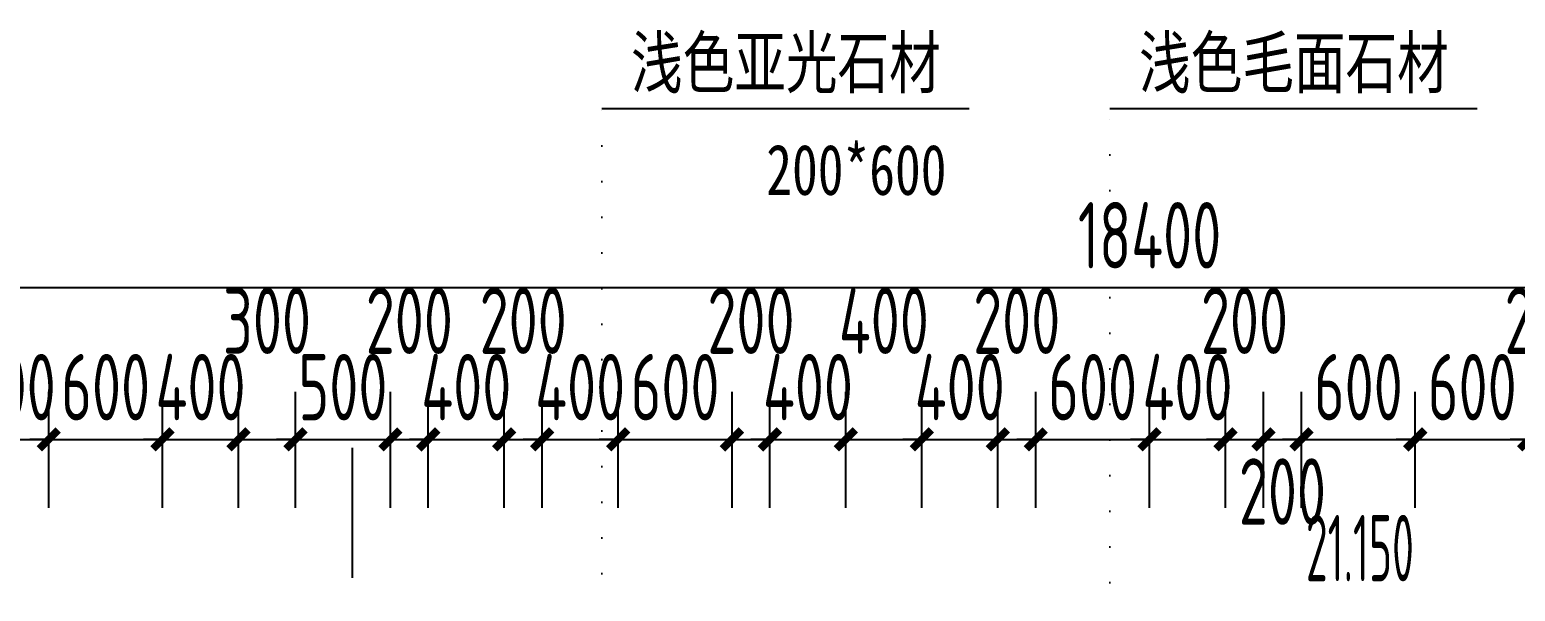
# Model space of a CAD drawing. Extents: x -863035 to 270371, y -8918 to 240488.
# Drawn here: x -248364 to -240537, y 54651 to 57609 of the extents above; entities that cross this region are included whole.
import ezdxf

# ---------------------------------------------------------------- set-up
doc = ezdxf.new("R2010")
doc.units = 0
doc.header["$LTSCALE"] = 1000
doc.header["$MEASUREMENT"] = 0
doc.linetypes.add('DOT2', pattern=[0.125, 0, -0.125])
doc.linetypes.add('DOTE', pattern=[2.42, 2, -0.2, 0.02, -0.2])
for name, color, linetype in [('01-标注_尺寸', 124, 'Continuous'), ('01-标注_符号', 200, 'Continuous'), ('02-TEXT_标注', 130, 'Continuous'), ('A_AXIS-轴线', 36, 'Continuous')]:
    doc.layers.add(name, color=color, linetype=linetype)
doc.styles.add('_TCH_DIM', font='ROS1', dxfattribs={"width": 0.75, "bigfont": 'JD'})
doc.styles.add('_TCH_DIM_T3', font='ROS1', dxfattribs={"width": 0.75, "bigfont": 'JD'})
doc.styles.add('_TCH_LABEL', font='', dxfattribs={"width": 0.75})
doc.styles.add('logo-3', font='', dxfattribs={"width": 0.8})
doc.styles.get('_TCH_LABEL').set_extended_font_data('SimSun')
doc.styles.get('logo-3').set_extended_font_data('SimSun')
doc.dimstyles.new('_TCH_ARCH&&100', dxfattribs={"dimtxt": 350, "dimasz": 100, "dimexe": 250, "dimexo": 300, "dimgap": 100, "dimtad": 1, "dimdec": 0, "dimzin": 0, "dimdsep": 46, "dimtxsty": '_TCH_DIM_T3', "dimblk": 'ARCHTICK', "dimcen": 0.09, "dimclrt": 7, "dimazin": 2, "dimtfac": 1, "dimtdec": 0, "dimtix": 1, "dimtmove": 2, "dimatfit": 3, "dimfxl": 0, "dimtolj": 1, "dimtzin": 0, "dimarcsym": 0})
doc.dimstyles.new('副本 ISO-1', dxfattribs={"dimtxt": 2.5, "dimasz": 1.5, "dimexe": 1.25, "dimexo": 0.625, "dimtad": 1, "dimdec": 0, "dimtxsty": 'logo-3', "dimblk": 'ARCHTICK', "dimcen": 2.5, "dimdle": 1, "dimadec": 0, "dimazin": 0, "dimtfac": 1, "dimtdec": 0, "dimtix": 1, "dimtmove": 0, "dimatfit": 3, "dimldrblk": 'AR', "dimfxl": 0, "dimarcsym": 0})

# ---------------------------------------------------------------- blocks, each defined once
blk = doc.blocks.new('_ArchTick')
at = {"color": 0, "linetype": 'ByBlock', "const_width": 0.4}
blk.add_lwpolyline([(-0.5, -0.5), (0.5, 0.5)], dxfattribs=at)
blk = doc.blocks.new('*X7')
at = {"color": 0}
for p, q in [((-1012.3116, 1692.7221), (-1012.3116, 1692.7226)), ((-1012.3115, 1692.7227), (-1012.2838, 1692.7227)), ((-1012.3111, 1692.7217), (-1012.2828, 1692.7217)), ((-1012.3106, 1692.7211), (-1012.3106, 1692.7236)), ((-1012.3105, 1692.7237), (-1012.2848, 1692.7237)), ((-1012.3101, 1692.7207), (-1012.2818, 1692.7207)), ((-1012.3096, 1692.7201), (-1012.3096, 1692.7246)), ((-1012.3095, 1692.7247), (-1012.2858, 1692.7247)), ((-1012.3091, 1692.7197), (-1012.2808, 1692.7197)), ((-1012.3086, 1692.7191), (-1012.3086, 1692.7256)), ((-1012.3085, 1692.7257), (-1012.2868, 1692.7257)), ((-1012.3081, 1692.7187), (-1012.2798, 1692.7187)), ((-1012.3076, 1692.7181), (-1012.3076, 1692.7266)), ((-1012.3075, 1692.7267), (-1012.2878, 1692.7267)), ((-1012.3071, 1692.7177), (-1012.2788, 1692.7177)), ((-1012.3066, 1692.7171), (-1012.3066, 1692.7276)), ((-1012.3065, 1692.7277), (-1012.2888, 1692.7277)), ((-1012.3061, 1692.7167), (-1012.2778, 1692.7167)), ((-1012.3056, 1692.7161), (-1012.3056, 1692.7286)), ((-1012.3055, 1692.7287), (-1012.2898, 1692.7287)), ((-1012.3051, 1692.7157), (-1012.2768, 1692.7157)), ((-1012.3046, 1692.7151), (-1012.3046, 1692.7296)), ((-1012.3045, 1692.7297), (-1012.2908, 1692.7297)), ((-1012.3041, 1692.7147), (-1012.2758, 1692.7147)), ((-1012.3036, 1692.7141), (-1012.3036, 1692.7306)), ((-1012.3035, 1692.7307), (-1012.2918, 1692.7307)), ((-1012.3031, 1692.7137), (-1012.2748, 1692.7137)), ((-1012.3026, 1692.7131), (-1012.3026, 1692.7316)), ((-1012.3025, 1692.7317), (-1012.2928, 1692.7317)), ((-1012.3021, 1692.7127), (-1012.2738, 1692.7127)), ((-1012.3016, 1692.7121), (-1012.3016, 1692.7326)), ((-1012.3015, 1692.7327), (-1012.2938, 1692.7327)), ((-1012.3011, 1692.7117), (-1012.2728, 1692.7117)), ((-1012.3006, 1692.7111), (-1012.3006, 1692.7336)), ((-1012.3005, 1692.7337), (-1012.2948, 1692.7337)), ((-1012.3001, 1692.7107), (-1012.2718, 1692.7107)), ((-1012.2996, 1692.7101), (-1012.2996, 1692.7346)), ((-1012.2995, 1692.7347), (-1012.2958, 1692.7347)), ((-1012.2991, 1692.7097), (-1012.2708, 1692.7097)), ((-1012.2986, 1692.7091), (-1012.2986, 1692.7356)), ((-1012.2985, 1692.7357), (-1012.2968, 1692.7357)), ((-1012.2981, 1692.7087), (-1012.2698, 1692.7087)), ((-1012.2976, 1692.7081), (-1012.2976, 1692.7364)), ((-1012.2971, 1692.7077), (-1012.2688, 1692.7077)), ((-1012.2966, 1692.7071), (-1012.2966, 1692.7354)), ((-1012.2961, 1692.7067), (-1012.2678, 1692.7067)), ((-1012.2956, 1692.7061), (-1012.2956, 1692.7344)), ((-1012.2951, 1692.7057), (-1012.2668, 1692.7057)), ((-1012.2946, 1692.7051), (-1012.2946, 1692.7334)), ((-1012.2941, 1692.7047), (-1012.2658, 1692.7047)), ((-1012.2936, 1692.7041), (-1012.2936, 1692.7324)), ((-1012.2931, 1692.7037), (-1012.2648, 1692.7037)), ((-1012.2926, 1692.7031), (-1012.2926, 1692.7314)), ((-1012.2921, 1692.7027), (-1012.2638, 1692.7027)), ((-1012.2916, 1692.7021), (-1012.2916, 1692.7304)), ((-1012.2911, 1692.7017), (-1012.2628, 1692.7017)), ((-1012.2906, 1692.7011), (-1012.2906, 1692.7294)), ((-1012.2901, 1692.7007), (-1012.2618, 1692.7007)), ((-1012.2896, 1692.7001), (-1012.2896, 1692.7284)), ((-1012.2891, 1692.6997), (-1012.2608, 1692.6997)), ((-1012.2886, 1692.6991), (-1012.2886, 1692.7274)), ((-1012.2881, 1692.6987), (-1012.2598, 1692.6987)), ((-1012.2876, 1692.6981), (-1012.2876, 1692.7264)), ((-1012.2871, 1692.6977), (-1012.2588, 1692.6977)), ((-1012.2866, 1692.6971), (-1012.2866, 1692.7254)), ((-1012.2861, 1692.6967), (-1012.2578, 1692.6967)), ((-1012.2856, 1692.6961), (-1012.2856, 1692.7244)), ((-1012.2851, 1692.6957), (-1012.2568, 1692.6957)), ((-1012.2846, 1692.6951), (-1012.2846, 1692.7234)), ((-1012.2841, 1692.6947), (-1012.2558, 1692.6947)), ((-1012.2836, 1692.6941), (-1012.2836, 1692.7224)), ((-1012.2831, 1692.6937), (-1012.2548, 1692.6937)), ((-1012.2826, 1692.6931), (-1012.2826, 1692.7214)), ((-1012.2821, 1692.6927), (-1012.2538, 1692.6927)), ((-1012.2816, 1692.6921), (-1012.2816, 1692.7204)), ((-1012.2806, 1692.6911), (-1012.2806, 1692.7194)), ((-1012.2796, 1692.6901), (-1012.2796, 1692.7184)), ((-1012.2786, 1692.6891), (-1012.2786, 1692.7174)), ((-1012.2776, 1692.6881), (-1012.2776, 1692.7164)), ((-1012.2766, 1692.6871), (-1012.2766, 1692.7154)), ((-1012.2756, 1692.6861), (-1012.2756, 1692.7144)), ((-1012.2746, 1692.6851), (-1012.2746, 1692.7134)), ((-1012.2736, 1692.6841), (-1012.2736, 1692.7124)), ((-1012.2726, 1692.6831), (-1012.2726, 1692.7114)), ((-1012.2716, 1692.6821), (-1012.2716, 1692.7104)), ((-1012.2706, 1692.6811), (-1012.2706, 1692.7094)), ((-1012.2696, 1692.6801), (-1012.2696, 1692.7084)), ((-1012.2686, 1692.6791), (-1012.2686, 1692.7074)), ((-1012.2676, 1692.6781), (-1012.2676, 1692.7064)), ((-1012.2666, 1692.6771), (-1012.2666, 1692.7054)), ((-1012.2656, 1692.6761), (-1012.2656, 1692.7044)), ((-1012.2646, 1692.6751), (-1012.2646, 1692.7034)), ((-1012.2636, 1692.6741), (-1012.2636, 1692.7024)), ((-1012.2626, 1692.6731), (-1012.2626, 1692.7014)), ((-1012.2616, 1692.6721), (-1012.2616, 1692.7004)), ((-1012.2606, 1692.6711), (-1012.2606, 1692.6994)), ((-1012.2596, 1692.6701), (-1012.2596, 1692.6984)), ((-1012.2586, 1692.6424), (-1012.2586, 1692.6974)), ((-1012.2576, 1692.6434), (-1012.2576, 1692.6964)), ((-1012.2566, 1692.6444), (-1012.2566, 1692.6954)), ((-1012.2556, 1692.6454), (-1012.2556, 1692.6944)), ((-1012.2546, 1692.6464), (-1012.2546, 1692.6934)), ((-1012.2846, 1692.6447), (-1012.2563, 1692.6447)), ((-1012.2846, 1692.6164), (-1012.2846, 1692.6447)), ((-1012.2836, 1692.6457), (-1012.2553, 1692.6457)), ((-1012.2836, 1692.6174), (-1012.2836, 1692.6457)), ((-1012.2826, 1692.6467), (-1012.2543, 1692.6467)), ((-1012.2826, 1692.6184), (-1012.2826, 1692.6467)), ((-1012.2816, 1692.6477), (-1012.2533, 1692.6477)), ((-1012.2816, 1692.6194), (-1012.2816, 1692.6477)), ((-1012.2811, 1692.6917), (-1012.2528, 1692.6917)), ((-1012.2806, 1692.6487), (-1012.2523, 1692.6487)), ((-1012.2806, 1692.6204), (-1012.2806, 1692.6487)), ((-1012.2801, 1692.6907), (-1012.2518, 1692.6907)), ((-1012.2796, 1692.6497), (-1012.2513, 1692.6497)), ((-1012.2796, 1692.6214), (-1012.2796, 1692.6497)), ((-1012.2791, 1692.6897), (-1012.2508, 1692.6897)), ((-1012.2786, 1692.6507), (-1012.2503, 1692.6507)), ((-1012.2786, 1692.6224), (-1012.2786, 1692.6507)), ((-1012.2781, 1692.6887), (-1012.2498, 1692.6887)), ((-1012.2776, 1692.6517), (-1012.2493, 1692.6517)), ((-1012.2776, 1692.6234), (-1012.2776, 1692.6517)), ((-1012.2771, 1692.6877), (-1012.2488, 1692.6877)), ((-1012.2766, 1692.6527), (-1012.2483, 1692.6527)), ((-1012.2766, 1692.6244), (-1012.2766, 1692.6527)), ((-1012.2761, 1692.6867), (-1012.2478, 1692.6867)), ((-1012.2756, 1692.6537), (-1012.2473, 1692.6537)), ((-1012.2756, 1692.6254), (-1012.2756, 1692.6537)), ((-1012.2751, 1692.6857), (-1012.2468, 1692.6857)), ((-1012.2746, 1692.6547), (-1012.2463, 1692.6547)), ((-1012.2746, 1692.6264), (-1012.2746, 1692.6547)), ((-1012.2741, 1692.6847), (-1012.2458, 1692.6847)), ((-1012.2736, 1692.6557), (-1012.2453, 1692.6557)), ((-1012.2736, 1692.6274), (-1012.2736, 1692.6557)), ((-1012.2731, 1692.6837), (-1012.2448, 1692.6837)), ((-1012.2726, 1692.6567), (-1012.2443, 1692.6567)), ((-1012.2726, 1692.6284), (-1012.2726, 1692.6567)), ((-1012.2721, 1692.6827), (-1012.2438, 1692.6827)), ((-1012.2716, 1692.6577), (-1012.2433, 1692.6577)), ((-1012.2716, 1692.6294), (-1012.2716, 1692.6577)), ((-1012.2711, 1692.6817), (-1012.2428, 1692.6817)), ((-1012.2706, 1692.6587), (-1012.2423, 1692.6587)), ((-1012.2706, 1692.6304), (-1012.2706, 1692.6587)), ((-1012.2701, 1692.6807), (-1012.2418, 1692.6807)), ((-1012.2696, 1692.6597), (-1012.2413, 1692.6597)), ((-1012.2696, 1692.6314), (-1012.2696, 1692.6597)), ((-1012.2691, 1692.6797), (-1012.2408, 1692.6797)), ((-1012.2686, 1692.6607), (-1012.2403, 1692.6607)), ((-1012.2686, 1692.6324), (-1012.2686, 1692.6607)), ((-1012.2681, 1692.6787), (-1012.2398, 1692.6787)), ((-1012.2676, 1692.6617), (-1012.2393, 1692.6617)), ((-1012.2676, 1692.6334), (-1012.2676, 1692.6617)), ((-1012.2671, 1692.6777), (-1012.2388, 1692.6777)), ((-1012.2666, 1692.6627), (-1012.2383, 1692.6627)), ((-1012.2666, 1692.6344), (-1012.2666, 1692.6627)), ((-1012.2661, 1692.6767), (-1012.2378, 1692.6767)), ((-1012.2656, 1692.6637), (-1012.2373, 1692.6637)), ((-1012.2656, 1692.6354), (-1012.2656, 1692.6637)), ((-1012.2651, 1692.6757), (-1012.2368, 1692.6757)), ((-1012.2646, 1692.6647), (-1012.2363, 1692.6647)), ((-1012.2646, 1692.6364), (-1012.2646, 1692.6647)), ((-1012.2641, 1692.6747), (-1012.2358, 1692.6747)), ((-1012.2636, 1692.6657), (-1012.2353, 1692.6657)), ((-1012.2636, 1692.6374), (-1012.2636, 1692.6657)), ((-1012.2631, 1692.6737), (-1012.2348, 1692.6737)), ((-1012.2626, 1692.6667), (-1012.2343, 1692.6667)), ((-1012.2626, 1692.6384), (-1012.2626, 1692.6667)), ((-1012.2621, 1692.6727), (-1012.2338, 1692.6727)), ((-1012.2616, 1692.6677), (-1012.2333, 1692.6677)), ((-1012.2616, 1692.6394), (-1012.2616, 1692.6677)), ((-1012.2611, 1692.6717), (-1012.2328, 1692.6717)), ((-1012.2606, 1692.6687), (-1012.2323, 1692.6687)), ((-1012.2606, 1692.6404), (-1012.2606, 1692.6687)), ((-1012.2601, 1692.6707), (-1012.2318, 1692.6707)), ((-1012.2596, 1692.6697), (-1012.2313, 1692.6697)), ((-1012.2596, 1692.6414), (-1012.2596, 1692.6697)), ((-1012.2536, 1692.6474), (-1012.2536, 1692.6924)), ((-1012.2526, 1692.6484), (-1012.2526, 1692.6914)), ((-1012.2516, 1692.6494), (-1012.2516, 1692.6904)), ((-1012.2506, 1692.6504), (-1012.2506, 1692.6894)), ((-1012.2496, 1692.6514), (-1012.2496, 1692.6884)), ((-1012.2486, 1692.6524), (-1012.2486, 1692.6874)), ((-1012.2476, 1692.6534), (-1012.2476, 1692.6864)), ((-1012.2466, 1692.6544), (-1012.2466, 1692.6854)), ((-1012.2456, 1692.6554), (-1012.2456, 1692.6844)), ((-1012.2446, 1692.6564), (-1012.2446, 1692.6834)), ((-1012.2436, 1692.6574), (-1012.2436, 1692.6824)), ((-1012.2426, 1692.6584), (-1012.2426, 1692.6814)), ((-1012.2416, 1692.6594), (-1012.2416, 1692.6804)), ((-1012.2406, 1692.6604), (-1012.2406, 1692.6794)), ((-1012.2396, 1692.6614), (-1012.2396, 1692.6784)), ((-1012.2386, 1692.6624), (-1012.2386, 1692.6774)), ((-1012.2376, 1692.6634), (-1012.2376, 1692.6764)), ((-1012.2366, 1692.6644), (-1012.2366, 1692.6754)), ((-1012.2356, 1692.6654), (-1012.2356, 1692.6744)), ((-1012.2346, 1692.6664), (-1012.2346, 1692.6734)), ((-1012.2336, 1692.6674), (-1012.2336, 1692.6724)), ((-1012.2326, 1692.6684), (-1012.2326, 1692.6714)), ((-1012.2316, 1692.6694), (-1012.2316, 1692.6704)), ((-1012.3116, 1692.6177), (-1012.2833, 1692.6177)), ((-1012.3116, 1692.6172), (-1012.3116, 1692.6177)), ((-1012.3111, 1692.6167), (-1012.2843, 1692.6167)), ((-1012.3106, 1692.6187), (-1012.2823, 1692.6187)), ((-1012.3106, 1692.6162), (-1012.3106, 1692.6187)), ((-1012.3101, 1692.6157), (-1012.2853, 1692.6157)), ((-1012.3096, 1692.6197), (-1012.2813, 1692.6197)), ((-1012.3096, 1692.6152), (-1012.3096, 1692.6197)), ((-1012.3091, 1692.6147), (-1012.2863, 1692.6147)), ((-1012.3086, 1692.6207), (-1012.2803, 1692.6207)), ((-1012.3086, 1692.6142), (-1012.3086, 1692.6207)), ((-1012.3081, 1692.6137), (-1012.2873, 1692.6137)), ((-1012.3076, 1692.6217), (-1012.2793, 1692.6217)), ((-1012.3076, 1692.6132), (-1012.3076, 1692.6217)), ((-1012.3071, 1692.6127), (-1012.2883, 1692.6127)), ((-1012.3066, 1692.6227), (-1012.2783, 1692.6227)), ((-1012.3066, 1692.6122), (-1012.3066, 1692.6227)), ((-1012.3061, 1692.6117), (-1012.2893, 1692.6117)), ((-1012.3056, 1692.6237), (-1012.2773, 1692.6237)), ((-1012.3056, 1692.6112), (-1012.3056, 1692.6237)), ((-1012.3051, 1692.6107), (-1012.2903, 1692.6107)), ((-1012.3046, 1692.6247), (-1012.2763, 1692.6247)), ((-1012.3046, 1692.6102), (-1012.3046, 1692.6247)), ((-1012.3041, 1692.6097), (-1012.2913, 1692.6097)), ((-1012.3036, 1692.6257), (-1012.2753, 1692.6257)), ((-1012.3036, 1692.6092), (-1012.3036, 1692.6257)), ((-1012.3031, 1692.6087), (-1012.2923, 1692.6087)), ((-1012.3026, 1692.6267), (-1012.2743, 1692.6267)), ((-1012.3026, 1692.6082), (-1012.3026, 1692.6267)), ((-1012.3021, 1692.6077), (-1012.2933, 1692.6077)), ((-1012.3016, 1692.6277), (-1012.2733, 1692.6277)), ((-1012.3016, 1692.6072), (-1012.3016, 1692.6277)), ((-1012.3011, 1692.6067), (-1012.2943, 1692.6067)), ((-1012.3006, 1692.6287), (-1012.2723, 1692.6287)), ((-1012.3006, 1692.6062), (-1012.3006, 1692.6287)), ((-1012.3001, 1692.6057), (-1012.2953, 1692.6057)), ((-1012.2996, 1692.6297), (-1012.2713, 1692.6297)), ((-1012.2996, 1692.6052), (-1012.2996, 1692.6297)), ((-1012.2991, 1692.6047), (-1012.2963, 1692.6047)), ((-1012.2986, 1692.6307), (-1012.2703, 1692.6307)), ((-1012.2986, 1692.6042), (-1012.2986, 1692.6307)), ((-1012.2981, 1692.6037), (-1012.2973, 1692.6037)), ((-1012.2976, 1692.6317), (-1012.2693, 1692.6317)), ((-1012.2976, 1692.6034), (-1012.2976, 1692.6317)), ((-1012.2966, 1692.6327), (-1012.2683, 1692.6327)), ((-1012.2966, 1692.6044), (-1012.2966, 1692.6327)), ((-1012.2956, 1692.6337), (-1012.2673, 1692.6337)), ((-1012.2956, 1692.6054), (-1012.2956, 1692.6337)), ((-1012.2946, 1692.6347), (-1012.2663, 1692.6347)), ((-1012.2946, 1692.6064), (-1012.2946, 1692.6347)), ((-1012.2936, 1692.6357), (-1012.2653, 1692.6357)), ((-1012.2936, 1692.6074), (-1012.2936, 1692.6357)), ((-1012.2926, 1692.6367), (-1012.2643, 1692.6367)), ((-1012.2926, 1692.6084), (-1012.2926, 1692.6367)), ((-1012.2916, 1692.6377), (-1012.2633, 1692.6377)), ((-1012.2916, 1692.6094), (-1012.2916, 1692.6377)), ((-1012.2906, 1692.6387), (-1012.2623, 1692.6387)), ((-1012.2906, 1692.6104), (-1012.2906, 1692.6387)), ((-1012.2896, 1692.6397), (-1012.2613, 1692.6397)), ((-1012.2896, 1692.6114), (-1012.2896, 1692.6397)), ((-1012.2886, 1692.6407), (-1012.2603, 1692.6407)), ((-1012.2886, 1692.6124), (-1012.2886, 1692.6407)), ((-1012.2876, 1692.6417), (-1012.2593, 1692.6417)), ((-1012.2876, 1692.6134), (-1012.2876, 1692.6417)), ((-1012.2866, 1692.6427), (-1012.2583, 1692.6427)), ((-1012.2866, 1692.6144), (-1012.2866, 1692.6427)), ((-1012.2856, 1692.6437), (-1012.2573, 1692.6437)), ((-1012.2856, 1692.6154), (-1012.2856, 1692.6437))]:
    blk.add_line(p, q, dxfattribs=at)
blk = doc.blocks.new('A-ARROW')
blk.add_lwpolyline([(0.0808, 0.0525), (0.0666, 0.0666), (0, 0), (0.0666, -0.0666), (0.0808, -0.0525), (0.0283, 0)], close=True)
at = {"rotation": 180}
blk.add_blockref('*X7', (-1012.2311, 1692.6699), dxfattribs=at)
blk = doc.blocks.new('AR')
at = {"xscale": -21.59999999986031, "yscale": 21.59999999999127, "zscale": 21.6, "rotation": 359.9999997162888}
blk.add_blockref('A-ARROW', (0, 0), dxfattribs=at)
blk = doc.blocks.new('*D942')
at = {"layer": '01-标注_尺寸', "color": 0, "lineweight": -2, "transparency": 16777216}
for p, q in [((-248664.1, 55089.9), (-248664.1, 55701.2)), ((-248264.1, 55089.9), (-248264.1, 55701.2)), ((-248664.1, 55451.2), (-248764.1, 55451.2)), ((-248664.1, 55451.2), (-248264.1, 55451.2)), ((-248264.1, 55451.2), (-248164.1, 55451.2))]:
    blk.add_line(p, q, dxfattribs=at)
at = {"layer": 'Defpoints', "color": 0, "transparency": 16777216}
for p in [(-248264.1, 55451.2), (-248664.1, 54789.9), (-248264.1, 54789.9)]:
    blk.add_point(p, dxfattribs=at)
at = {"layer": '01-标注_尺寸', "color": 0, "lineweight": -2, "transparency": 16777216, "xscale": 100, "yscale": 100, "zscale": 100}
blk.add_blockref('_ArchTick', (-248664.1, 55451.2), dxfattribs=at)
at = {"layer": '01-标注_尺寸', "color": 0, "lineweight": -2, "transparency": 16777216, "xscale": 100, "yscale": 100, "zscale": 100, "rotation": 180}
blk.add_blockref('_ArchTick', (-248264.1, 55451.2), dxfattribs=at)
at = {"layer": '01-标注_尺寸', "color": 7, "transparency": 16777216, "insert": (-248464.1, 55726.2), "char_height": 350, "attachment_point": 5, "style": '_TCH_DIM_T3'}
blk.add_mtext('\\A1;400', dxfattribs=at)
blk = doc.blocks.new('*D943')
at = {"layer": '01-标注_尺寸', "color": 0, "lineweight": -2, "transparency": 16777216}
for p, q in [((-248264.1, 55089.9), (-248264.1, 55701.2)), ((-247664.1, 55089.9), (-247664.1, 55701.2)), ((-248264.1, 55451.2), (-248364.1, 55451.2)), ((-248264.1, 55451.2), (-247664.1, 55451.2)), ((-247664.1, 55451.2), (-247564.1, 55451.2))]:
    blk.add_line(p, q, dxfattribs=at)
at = {"layer": 'Defpoints', "color": 0, "transparency": 16777216}
for p in [(-247664.1, 55451.2), (-248264.1, 54789.9), (-247664.1, 54789.9)]:
    blk.add_point(p, dxfattribs=at)
at = {"layer": '01-标注_尺寸', "color": 0, "lineweight": -2, "transparency": 16777216, "xscale": 100, "yscale": 100, "zscale": 100}
blk.add_blockref('_ArchTick', (-248264.1, 55451.2), dxfattribs=at)
at = {"layer": '01-标注_尺寸', "color": 0, "lineweight": -2, "transparency": 16777216, "xscale": 100, "yscale": 100, "zscale": 100, "rotation": 180}
blk.add_blockref('_ArchTick', (-247664.1, 55451.2), dxfattribs=at)
at = {"layer": '01-标注_尺寸', "color": 7, "transparency": 16777216, "insert": (-247964.1, 55726.2), "char_height": 350, "attachment_point": 5, "style": '_TCH_DIM_T3'}
blk.add_mtext('\\A1;600', dxfattribs=at)
blk = doc.blocks.new('*D944')
at = {"layer": '01-标注_尺寸', "color": 0, "lineweight": -2, "transparency": 16777216}
for p, q in [((-247664.1, 55089.9), (-247664.1, 55701.2)), ((-247264.1, 55089.9), (-247264.1, 55701.2)), ((-247664.1, 55451.2), (-247764.1, 55451.2)), ((-247664.1, 55451.2), (-247264.1, 55451.2)), ((-247264.1, 55451.2), (-247164.1, 55451.2))]:
    blk.add_line(p, q, dxfattribs=at)
at = {"layer": 'Defpoints', "color": 0, "transparency": 16777216}
for p in [(-247264.1, 55451.2), (-247664.1, 54789.9), (-247264.1, 54789.9)]:
    blk.add_point(p, dxfattribs=at)
at = {"layer": '01-标注_尺寸', "color": 0, "lineweight": -2, "transparency": 16777216, "xscale": 100, "yscale": 100, "zscale": 100}
blk.add_blockref('_ArchTick', (-247664.1, 55451.2), dxfattribs=at)
at = {"layer": '01-标注_尺寸', "color": 0, "lineweight": -2, "transparency": 16777216, "xscale": 100, "yscale": 100, "zscale": 100, "rotation": 180}
blk.add_blockref('_ArchTick', (-247264.1, 55451.2), dxfattribs=at)
at = {"layer": '01-标注_尺寸', "color": 7, "transparency": 16777216, "insert": (-247464.1, 55726.2), "char_height": 350, "attachment_point": 5, "style": '_TCH_DIM_T3'}
blk.add_mtext('\\A1;400', dxfattribs=at)
blk = doc.blocks.new('*D945')
at = {"layer": '01-标注_尺寸', "color": 0, "lineweight": -2, "transparency": 16777216}
for p, q in [((-247264.1, 55089.9), (-247264.1, 55701.2)), ((-246964.1, 55089.9), (-246964.1, 55701.2)), ((-247264.1, 55451.2), (-246964.1, 55451.2))]:
    blk.add_line(p, q, dxfattribs=at)
at = {"layer": 'Defpoints', "color": 0, "transparency": 16777216}
for p in [(-246964.1, 55451.2), (-247264.1, 54789.9), (-246964.1, 54789.9)]:
    blk.add_point(p, dxfattribs=at)
at = {"layer": '01-标注_尺寸', "color": 0, "lineweight": -2, "transparency": 16777216, "xscale": 100, "yscale": 100, "zscale": 100, "rotation": 180}
blk.add_blockref('_ArchTick', (-247264.1, 55451.2), dxfattribs=at)
at = {"layer": '01-标注_尺寸', "color": 0, "lineweight": -2, "transparency": 16777216, "xscale": 100, "yscale": 100, "zscale": 100}
blk.add_blockref('_ArchTick', (-246964.1, 55451.2), dxfattribs=at)
at = {"layer": '01-标注_尺寸', "color": 7, "transparency": 16777216, "insert": (-247114.1, 56076.2), "char_height": 350, "attachment_point": 5, "style": '_TCH_DIM_T3'}
blk.add_mtext('\\A1;300', dxfattribs=at)
blk = doc.blocks.new('*D946')
at = {"layer": '01-标注_尺寸', "color": 0, "lineweight": -2, "transparency": 16777216}
for p, q in [((-246964.1, 55089.9), (-246964.1, 55701.2)), ((-246464.1, 55089.9), (-246464.1, 55701.2)), ((-246964.1, 55451.2), (-247064.1, 55451.2)), ((-246964.1, 55451.2), (-246464.1, 55451.2)), ((-246464.1, 55451.2), (-246364.1, 55451.2))]:
    blk.add_line(p, q, dxfattribs=at)
at = {"layer": 'Defpoints', "color": 0, "transparency": 16777216}
for p in [(-246464.1, 55451.2), (-246964.1, 54789.9), (-246464.1, 54789.9)]:
    blk.add_point(p, dxfattribs=at)
at = {"layer": '01-标注_尺寸', "color": 0, "lineweight": -2, "transparency": 16777216, "xscale": 100, "yscale": 100, "zscale": 100}
blk.add_blockref('_ArchTick', (-246964.1, 55451.2), dxfattribs=at)
at = {"layer": '01-标注_尺寸', "color": 0, "lineweight": -2, "transparency": 16777216, "xscale": 100, "yscale": 100, "zscale": 100, "rotation": 180}
blk.add_blockref('_ArchTick', (-246464.1, 55451.2), dxfattribs=at)
at = {"layer": '01-标注_尺寸', "color": 7, "transparency": 16777216, "insert": (-246714.1, 55726.2), "char_height": 350, "attachment_point": 5, "style": '_TCH_DIM_T3'}
blk.add_mtext('\\A1;500', dxfattribs=at)
blk = doc.blocks.new('*D947')
at = {"layer": '01-标注_尺寸', "color": 0, "lineweight": -2, "transparency": 16777216}
for p, q in [((-246464.1, 55089.9), (-246464.1, 55701.2)), ((-246264.1, 55089.9), (-246264.1, 55701.2)), ((-246464.1, 55451.2), (-246264.1, 55451.2))]:
    blk.add_line(p, q, dxfattribs=at)
at = {"layer": 'Defpoints', "color": 0, "transparency": 16777216}
for p in [(-246264.1, 55451.2), (-246464.1, 54789.9), (-246264.1, 54789.9)]:
    blk.add_point(p, dxfattribs=at)
at = {"layer": '01-标注_尺寸', "color": 0, "lineweight": -2, "transparency": 16777216, "xscale": 100, "yscale": 100, "zscale": 100, "rotation": 180}
blk.add_blockref('_ArchTick', (-246464.1, 55451.2), dxfattribs=at)
at = {"layer": '01-标注_尺寸', "color": 0, "lineweight": -2, "transparency": 16777216, "xscale": 100, "yscale": 100, "zscale": 100}
blk.add_blockref('_ArchTick', (-246264.1, 55451.2), dxfattribs=at)
at = {"layer": '01-标注_尺寸', "color": 7, "transparency": 16777216, "insert": (-246364.1, 56076.2), "char_height": 350, "attachment_point": 5, "style": '_TCH_DIM_T3'}
blk.add_mtext('\\A1;200', dxfattribs=at)
blk = doc.blocks.new('*D948')
at = {"layer": '01-标注_尺寸', "color": 0, "lineweight": -2, "transparency": 16777216}
for p, q in [((-246264.1, 55089.9), (-246264.1, 55701.2)), ((-245864.1, 55089.9), (-245864.1, 55701.2)), ((-246264.1, 55451.2), (-246364.1, 55451.2)), ((-246264.1, 55451.2), (-245864.1, 55451.2)), ((-245864.1, 55451.2), (-245764.1, 55451.2))]:
    blk.add_line(p, q, dxfattribs=at)
at = {"layer": 'Defpoints', "color": 0, "transparency": 16777216}
for p in [(-245864.1, 55451.2), (-246264.1, 54789.9), (-245864.1, 54789.9)]:
    blk.add_point(p, dxfattribs=at)
at = {"layer": '01-标注_尺寸', "color": 0, "lineweight": -2, "transparency": 16777216, "xscale": 100, "yscale": 100, "zscale": 100}
blk.add_blockref('_ArchTick', (-246264.1, 55451.2), dxfattribs=at)
at = {"layer": '01-标注_尺寸', "color": 0, "lineweight": -2, "transparency": 16777216, "xscale": 100, "yscale": 100, "zscale": 100, "rotation": 180}
blk.add_blockref('_ArchTick', (-245864.1, 55451.2), dxfattribs=at)
at = {"layer": '01-标注_尺寸', "color": 7, "transparency": 16777216, "insert": (-246064.1, 55726.2), "char_height": 350, "attachment_point": 5, "style": '_TCH_DIM_T3'}
blk.add_mtext('\\A1;400', dxfattribs=at)
blk = doc.blocks.new('*D949')
at = {"layer": '01-标注_尺寸', "color": 0, "lineweight": -2, "transparency": 16777216}
for p, q in [((-245864.1, 55089.9), (-245864.1, 55701.2)), ((-245664.1, 55089.9), (-245664.1, 55701.2)), ((-245864.1, 55451.2), (-245664.1, 55451.2))]:
    blk.add_line(p, q, dxfattribs=at)
at = {"layer": 'Defpoints', "color": 0, "transparency": 16777216}
for p in [(-245664.1, 55451.2), (-245864.1, 54789.9), (-245664.1, 54789.9)]:
    blk.add_point(p, dxfattribs=at)
at = {"layer": '01-标注_尺寸', "color": 0, "lineweight": -2, "transparency": 16777216, "xscale": 100, "yscale": 100, "zscale": 100, "rotation": 180}
blk.add_blockref('_ArchTick', (-245864.1, 55451.2), dxfattribs=at)
at = {"layer": '01-标注_尺寸', "color": 0, "lineweight": -2, "transparency": 16777216, "xscale": 100, "yscale": 100, "zscale": 100}
blk.add_blockref('_ArchTick', (-245664.1, 55451.2), dxfattribs=at)
at = {"layer": '01-标注_尺寸', "color": 7, "transparency": 16777216, "insert": (-245764.1, 56076.2), "char_height": 350, "attachment_point": 5, "style": '_TCH_DIM_T3'}
blk.add_mtext('\\A1;200', dxfattribs=at)
blk = doc.blocks.new('*D950')
at = {"layer": '01-标注_尺寸', "color": 0, "lineweight": -2, "transparency": 16777216}
for p, q in [((-245664.1, 55089.9), (-245664.1, 55701.2)), ((-245264.1, 55089.9), (-245264.1, 55701.2)), ((-245664.1, 55451.2), (-245764.1, 55451.2)), ((-245664.1, 55451.2), (-245264.1, 55451.2)), ((-245264.1, 55451.2), (-245164.1, 55451.2))]:
    blk.add_line(p, q, dxfattribs=at)
at = {"layer": 'Defpoints', "color": 0, "transparency": 16777216}
for p in [(-245264.1, 55451.2), (-245664.1, 54789.9), (-245264.1, 54789.9)]:
    blk.add_point(p, dxfattribs=at)
at = {"layer": '01-标注_尺寸', "color": 0, "lineweight": -2, "transparency": 16777216, "xscale": 100, "yscale": 100, "zscale": 100}
blk.add_blockref('_ArchTick', (-245664.1, 55451.2), dxfattribs=at)
at = {"layer": '01-标注_尺寸', "color": 0, "lineweight": -2, "transparency": 16777216, "xscale": 100, "yscale": 100, "zscale": 100, "rotation": 180}
blk.add_blockref('_ArchTick', (-245264.1, 55451.2), dxfattribs=at)
at = {"layer": '01-标注_尺寸', "color": 7, "transparency": 16777216, "insert": (-245464.1, 55726.2), "char_height": 350, "attachment_point": 5, "style": '_TCH_DIM_T3'}
blk.add_mtext('\\A1;400', dxfattribs=at)
blk = doc.blocks.new('*D951')
at = {"layer": '01-标注_尺寸', "color": 0, "lineweight": -2, "transparency": 16777216}
for p, q in [((-245264.1, 55089.9), (-245264.1, 55701.2)), ((-244664.1, 55089.9), (-244664.1, 55701.2)), ((-245264.1, 55451.2), (-245364.1, 55451.2)), ((-245264.1, 55451.2), (-244664.1, 55451.2)), ((-244664.1, 55451.2), (-244564.1, 55451.2))]:
    blk.add_line(p, q, dxfattribs=at)
at = {"layer": 'Defpoints', "color": 0, "transparency": 16777216}
for p in [(-244664.1, 55451.2), (-245264.1, 54789.9), (-244664.1, 54789.9)]:
    blk.add_point(p, dxfattribs=at)
at = {"layer": '01-标注_尺寸', "color": 0, "lineweight": -2, "transparency": 16777216, "xscale": 100, "yscale": 100, "zscale": 100}
blk.add_blockref('_ArchTick', (-245264.1, 55451.2), dxfattribs=at)
at = {"layer": '01-标注_尺寸', "color": 0, "lineweight": -2, "transparency": 16777216, "xscale": 100, "yscale": 100, "zscale": 100, "rotation": 180}
blk.add_blockref('_ArchTick', (-244664.1, 55451.2), dxfattribs=at)
at = {"layer": '01-标注_尺寸', "color": 7, "transparency": 16777216, "insert": (-244964.1, 55726.2), "char_height": 350, "attachment_point": 5, "style": '_TCH_DIM_T3'}
blk.add_mtext('\\A1;600', dxfattribs=at)
blk = doc.blocks.new('*D952')
at = {"layer": '01-标注_尺寸', "color": 0, "lineweight": -2, "transparency": 16777216}
for p, q in [((-244664.1, 55089.9), (-244664.1, 55701.2)), ((-244464.1, 55089.9), (-244464.1, 55701.2)), ((-244664.1, 55451.2), (-244464.1, 55451.2))]:
    blk.add_line(p, q, dxfattribs=at)
at = {"layer": 'Defpoints', "color": 0, "transparency": 16777216}
for p in [(-244464.1, 55451.2), (-244664.1, 54789.9), (-244464.1, 54789.9)]:
    blk.add_point(p, dxfattribs=at)
at = {"layer": '01-标注_尺寸', "color": 0, "lineweight": -2, "transparency": 16777216, "xscale": 100, "yscale": 100, "zscale": 100, "rotation": 180}
blk.add_blockref('_ArchTick', (-244664.1, 55451.2), dxfattribs=at)
at = {"layer": '01-标注_尺寸', "color": 0, "lineweight": -2, "transparency": 16777216, "xscale": 100, "yscale": 100, "zscale": 100}
blk.add_blockref('_ArchTick', (-244464.1, 55451.2), dxfattribs=at)
at = {"layer": '01-标注_尺寸', "color": 7, "transparency": 16777216, "insert": (-244564.1, 56076.2), "char_height": 350, "attachment_point": 5, "style": '_TCH_DIM_T3'}
blk.add_mtext('\\A1;200', dxfattribs=at)
blk = doc.blocks.new('*D953')
at = {"layer": '01-标注_尺寸', "color": 0, "lineweight": -2, "transparency": 16777216}
for p, q in [((-244464.1, 55089.9), (-244464.1, 55701.2)), ((-244064.1, 55089.9), (-244064.1, 55701.2)), ((-244464.1, 55451.2), (-244564.1, 55451.2)), ((-244464.1, 55451.2), (-244064.1, 55451.2)), ((-244064.1, 55451.2), (-243964.1, 55451.2))]:
    blk.add_line(p, q, dxfattribs=at)
at = {"layer": 'Defpoints', "color": 0, "transparency": 16777216}
for p in [(-244064.1, 55451.2), (-244464.1, 54789.9), (-244064.1, 54789.9)]:
    blk.add_point(p, dxfattribs=at)
at = {"layer": '01-标注_尺寸', "color": 0, "lineweight": -2, "transparency": 16777216, "xscale": 100, "yscale": 100, "zscale": 100}
blk.add_blockref('_ArchTick', (-244464.1, 55451.2), dxfattribs=at)
at = {"layer": '01-标注_尺寸', "color": 0, "lineweight": -2, "transparency": 16777216, "xscale": 100, "yscale": 100, "zscale": 100, "rotation": 180}
blk.add_blockref('_ArchTick', (-244064.1, 55451.2), dxfattribs=at)
at = {"layer": '01-标注_尺寸', "color": 7, "transparency": 16777216, "insert": (-244264.1, 55726.2), "char_height": 350, "attachment_point": 5, "style": '_TCH_DIM_T3'}
blk.add_mtext('\\A1;400', dxfattribs=at)
blk = doc.blocks.new('*D954')
at = {"layer": '01-标注_尺寸', "color": 0, "lineweight": -2, "transparency": 16777216}
for p, q in [((-244064.1, 55089.9), (-244064.1, 55701.2)), ((-243664.1, 55089.9), (-243664.1, 55701.2)), ((-244064.1, 55451.2), (-243664.1, 55451.2))]:
    blk.add_line(p, q, dxfattribs=at)
at = {"layer": 'Defpoints', "color": 0, "transparency": 16777216}
for p in [(-243664.1, 55451.2), (-244064.1, 54789.9), (-243664.1, 54789.9)]:
    blk.add_point(p, dxfattribs=at)
at = {"layer": '01-标注_尺寸', "color": 0, "lineweight": -2, "transparency": 16777216, "xscale": 100, "yscale": 100, "zscale": 100, "rotation": 180}
blk.add_blockref('_ArchTick', (-244064.1, 55451.2), dxfattribs=at)
at = {"layer": '01-标注_尺寸', "color": 0, "lineweight": -2, "transparency": 16777216, "xscale": 100, "yscale": 100, "zscale": 100}
blk.add_blockref('_ArchTick', (-243664.1, 55451.2), dxfattribs=at)
at = {"layer": '01-标注_尺寸', "color": 7, "transparency": 16777216, "insert": (-243864.1, 56076.2), "char_height": 350, "attachment_point": 5, "style": '_TCH_DIM_T3'}
blk.add_mtext('\\A1;400', dxfattribs=at)
blk = doc.blocks.new('*D955')
at = {"layer": '01-标注_尺寸', "color": 0, "lineweight": -2, "transparency": 16777216}
for p, q in [((-243664.1, 55089.9), (-243664.1, 55701.2)), ((-243264.1, 55089.9), (-243264.1, 55701.2)), ((-243664.1, 55451.2), (-243764.1, 55451.2)), ((-243664.1, 55451.2), (-243264.1, 55451.2)), ((-243264.1, 55451.2), (-243164.1, 55451.2))]:
    blk.add_line(p, q, dxfattribs=at)
at = {"layer": 'Defpoints', "color": 0, "transparency": 16777216}
for p in [(-243264.1, 55451.2), (-243664.1, 54789.9), (-243264.1, 54789.9)]:
    blk.add_point(p, dxfattribs=at)
at = {"layer": '01-标注_尺寸', "color": 0, "lineweight": -2, "transparency": 16777216, "xscale": 100, "yscale": 100, "zscale": 100}
blk.add_blockref('_ArchTick', (-243664.1, 55451.2), dxfattribs=at)
at = {"layer": '01-标注_尺寸', "color": 0, "lineweight": -2, "transparency": 16777216, "xscale": 100, "yscale": 100, "zscale": 100, "rotation": 180}
blk.add_blockref('_ArchTick', (-243264.1, 55451.2), dxfattribs=at)
at = {"layer": '01-标注_尺寸', "color": 7, "transparency": 16777216, "insert": (-243464.1, 55726.2), "char_height": 350, "attachment_point": 5, "style": '_TCH_DIM_T3'}
blk.add_mtext('\\A1;400', dxfattribs=at)
blk = doc.blocks.new('*D956')
at = {"layer": '01-标注_尺寸', "color": 0, "lineweight": -2, "transparency": 16777216}
for p, q in [((-243264.1, 55089.9), (-243264.1, 55701.2)), ((-243064.1, 55089.9), (-243064.1, 55701.2)), ((-243264.1, 55451.2), (-243064.1, 55451.2))]:
    blk.add_line(p, q, dxfattribs=at)
at = {"layer": 'Defpoints', "color": 0, "transparency": 16777216}
for p in [(-243064.1, 55451.2), (-243264.1, 54789.9), (-243064.1, 54789.9)]:
    blk.add_point(p, dxfattribs=at)
at = {"layer": '01-标注_尺寸', "color": 0, "lineweight": -2, "transparency": 16777216, "xscale": 100, "yscale": 100, "zscale": 100, "rotation": 180}
blk.add_blockref('_ArchTick', (-243264.1, 55451.2), dxfattribs=at)
at = {"layer": '01-标注_尺寸', "color": 0, "lineweight": -2, "transparency": 16777216, "xscale": 100, "yscale": 100, "zscale": 100}
blk.add_blockref('_ArchTick', (-243064.1, 55451.2), dxfattribs=at)
at = {"layer": '01-标注_尺寸', "color": 7, "transparency": 16777216, "insert": (-243164.1, 56076.2), "char_height": 350, "attachment_point": 5, "style": '_TCH_DIM_T3'}
blk.add_mtext('\\A1;200', dxfattribs=at)
blk = doc.blocks.new('*D957')
at = {"layer": '01-标注_尺寸', "color": 0, "lineweight": -2, "transparency": 16777216}
for p, q in [((-243064.1, 55089.9), (-243064.1, 55701.2)), ((-242464.1, 55089.9), (-242464.1, 55701.2)), ((-243064.1, 55451.2), (-243164.1, 55451.2)), ((-243064.1, 55451.2), (-242464.1, 55451.2)), ((-242464.1, 55451.2), (-242364.1, 55451.2))]:
    blk.add_line(p, q, dxfattribs=at)
at = {"layer": 'Defpoints', "color": 0, "transparency": 16777216}
for p in [(-242464.1, 55451.2), (-243064.1, 54789.9), (-242464.1, 54789.9)]:
    blk.add_point(p, dxfattribs=at)
at = {"layer": '01-标注_尺寸', "color": 0, "lineweight": -2, "transparency": 16777216, "xscale": 100, "yscale": 100, "zscale": 100}
blk.add_blockref('_ArchTick', (-243064.1, 55451.2), dxfattribs=at)
at = {"layer": '01-标注_尺寸', "color": 0, "lineweight": -2, "transparency": 16777216, "xscale": 100, "yscale": 100, "zscale": 100, "rotation": 180}
blk.add_blockref('_ArchTick', (-242464.1, 55451.2), dxfattribs=at)
at = {"layer": '01-标注_尺寸', "color": 7, "transparency": 16777216, "insert": (-242764.1, 55726.2), "char_height": 350, "attachment_point": 5, "style": '_TCH_DIM_T3'}
blk.add_mtext('\\A1;600', dxfattribs=at)
blk = doc.blocks.new('*D958')
at = {"layer": '01-标注_尺寸', "color": 0, "lineweight": -2, "transparency": 16777216}
for p, q in [((-242464.1, 55089.9), (-242464.1, 55701.2)), ((-242064.1, 55089.9), (-242064.1, 55701.2)), ((-242464.1, 55451.2), (-242564.1, 55451.2)), ((-242464.1, 55451.2), (-242064.1, 55451.2)), ((-242064.1, 55451.2), (-241964.1, 55451.2))]:
    blk.add_line(p, q, dxfattribs=at)
at = {"layer": 'Defpoints', "color": 0, "transparency": 16777216}
for p in [(-242064.1, 55451.2), (-242464.1, 54789.9), (-242064.1, 54789.9)]:
    blk.add_point(p, dxfattribs=at)
at = {"layer": '01-标注_尺寸', "color": 0, "lineweight": -2, "transparency": 16777216, "xscale": 100, "yscale": 100, "zscale": 100}
blk.add_blockref('_ArchTick', (-242464.1, 55451.2), dxfattribs=at)
at = {"layer": '01-标注_尺寸', "color": 0, "lineweight": -2, "transparency": 16777216, "xscale": 100, "yscale": 100, "zscale": 100, "rotation": 180}
blk.add_blockref('_ArchTick', (-242064.1, 55451.2), dxfattribs=at)
at = {"layer": '01-标注_尺寸', "color": 7, "transparency": 16777216, "insert": (-242264.1, 55726.2), "char_height": 350, "attachment_point": 5, "style": '_TCH_DIM_T3'}
blk.add_mtext('\\A1;400', dxfattribs=at)
blk = doc.blocks.new('*D959')
at = {"layer": '01-标注_尺寸', "color": 0, "lineweight": -2, "transparency": 16777216}
for p, q in [((-242064.1, 55089.9), (-242064.1, 55701.2)), ((-241864.1, 55089.9), (-241864.1, 55701.2)), ((-242064.1, 55451.2), (-242164.1, 55451.2)), ((-242064.1, 55451.2), (-241864.1, 55451.2)), ((-241864.1, 55451.2), (-241764.1, 55451.2))]:
    blk.add_line(p, q, dxfattribs=at)
at = {"layer": 'Defpoints', "color": 0, "transparency": 16777216}
for p in [(-241864.1, 55451.2), (-242064.1, 54789.9), (-241864.1, 54789.9)]:
    blk.add_point(p, dxfattribs=at)
at = {"layer": '01-标注_尺寸', "color": 0, "lineweight": -2, "transparency": 16777216, "xscale": 100, "yscale": 100, "zscale": 100}
blk.add_blockref('_ArchTick', (-242064.1, 55451.2), dxfattribs=at)
at = {"layer": '01-标注_尺寸', "color": 0, "lineweight": -2, "transparency": 16777216, "xscale": 100, "yscale": 100, "zscale": 100, "rotation": 180}
blk.add_blockref('_ArchTick', (-241864.1, 55451.2), dxfattribs=at)
at = {"layer": '01-标注_尺寸', "color": 7, "transparency": 16777216, "insert": (-241964.1, 56076.2), "char_height": 350, "attachment_point": 5, "style": '_TCH_DIM_T3'}
blk.add_mtext('\\A1;200', dxfattribs=at)
blk = doc.blocks.new('*D960')
at = {"layer": '01-标注_尺寸', "color": 0, "lineweight": -2, "transparency": 16777216}
for p, q in [((-241864.1, 55089.9), (-241864.1, 55701.2)), ((-241664.1, 55089.9), (-241664.1, 55701.2)), ((-241864.1, 55451.2), (-241664.1, 55451.2))]:
    blk.add_line(p, q, dxfattribs=at)
at = {"layer": 'Defpoints', "color": 0, "transparency": 16777216}
for p in [(-241664.1, 55451.2), (-241864.1, 54789.9), (-241664.1, 54789.9)]:
    blk.add_point(p, dxfattribs=at)
at = {"layer": '01-标注_尺寸', "color": 0, "lineweight": -2, "transparency": 16777216, "xscale": 100, "yscale": 100, "zscale": 100, "rotation": 180}
blk.add_blockref('_ArchTick', (-241864.1, 55451.2), dxfattribs=at)
at = {"layer": '01-标注_尺寸', "color": 0, "lineweight": -2, "transparency": 16777216, "xscale": 100, "yscale": 100, "zscale": 100}
blk.add_blockref('_ArchTick', (-241664.1, 55451.2), dxfattribs=at)
at = {"layer": '01-标注_尺寸', "color": 7, "transparency": 16777216, "insert": (-241764.1, 55176.2), "char_height": 350, "attachment_point": 5, "style": '_TCH_DIM_T3'}
blk.add_mtext('\\A1;200', dxfattribs=at)
blk = doc.blocks.new('*D961')
at = {"layer": '01-标注_尺寸', "color": 0, "lineweight": -2, "transparency": 16777216}
for p, q in [((-241664.1, 55089.9), (-241664.1, 55701.2)), ((-241064.1, 55089.9), (-241064.1, 55701.2)), ((-241664.1, 55451.2), (-241764.1, 55451.2)), ((-241664.1, 55451.2), (-241064.1, 55451.2)), ((-241064.1, 55451.2), (-240964.1, 55451.2))]:
    blk.add_line(p, q, dxfattribs=at)
at = {"layer": 'Defpoints', "color": 0, "transparency": 16777216}
for p in [(-241064.1, 55451.2), (-241664.1, 54789.9), (-241064.1, 54789.9)]:
    blk.add_point(p, dxfattribs=at)
at = {"layer": '01-标注_尺寸', "color": 0, "lineweight": -2, "transparency": 16777216, "xscale": 100, "yscale": 100, "zscale": 100}
blk.add_blockref('_ArchTick', (-241664.1, 55451.2), dxfattribs=at)
at = {"layer": '01-标注_尺寸', "color": 0, "lineweight": -2, "transparency": 16777216, "xscale": 100, "yscale": 100, "zscale": 100, "rotation": 180}
blk.add_blockref('_ArchTick', (-241064.1, 55451.2), dxfattribs=at)
at = {"layer": '01-标注_尺寸', "color": 7, "transparency": 16777216, "insert": (-241364.1, 55726.2), "char_height": 350, "attachment_point": 5, "style": '_TCH_DIM_T3'}
blk.add_mtext('\\A1;600', dxfattribs=at)
blk = doc.blocks.new('*D962')
at = {"layer": '01-标注_尺寸', "color": 0, "lineweight": -2, "transparency": 16777216}
for p, q in [((-241064.1, 55089.9), (-241064.1, 55701.2)), ((-240464.1, 55089.9), (-240464.1, 55701.2)), ((-241064.1, 55451.2), (-241164.1, 55451.2)), ((-241064.1, 55451.2), (-240464.1, 55451.2)), ((-240464.1, 55451.2), (-240364.1, 55451.2))]:
    blk.add_line(p, q, dxfattribs=at)
at = {"layer": 'Defpoints', "color": 0, "transparency": 16777216}
for p in [(-240464.1, 55451.2), (-241064.1, 54789.9), (-240464.1, 54789.9)]:
    blk.add_point(p, dxfattribs=at)
at = {"layer": '01-标注_尺寸', "color": 0, "lineweight": -2, "transparency": 16777216, "xscale": 100, "yscale": 100, "zscale": 100}
blk.add_blockref('_ArchTick', (-241064.1, 55451.2), dxfattribs=at)
at = {"layer": '01-标注_尺寸', "color": 0, "lineweight": -2, "transparency": 16777216, "xscale": 100, "yscale": 100, "zscale": 100, "rotation": 180}
blk.add_blockref('_ArchTick', (-240464.1, 55451.2), dxfattribs=at)
at = {"layer": '01-标注_尺寸', "color": 7, "transparency": 16777216, "insert": (-240764.1, 55726.2), "char_height": 350, "attachment_point": 5, "style": '_TCH_DIM_T3'}
blk.add_mtext('\\A1;600', dxfattribs=at)
blk = doc.blocks.new('*D963')
at = {"layer": '01-标注_尺寸', "color": 0, "lineweight": -2, "transparency": 16777216}
for p, q in [((-240464.1, 55089.9), (-240464.1, 55701.2)), ((-240264.1, 55089.9), (-240264.1, 55701.2)), ((-240464.1, 55451.2), (-240564.1, 55451.2)), ((-240464.1, 55451.2), (-240264.1, 55451.2)), ((-240264.1, 55451.2), (-240164.1, 55451.2))]:
    blk.add_line(p, q, dxfattribs=at)
at = {"layer": 'Defpoints', "color": 0, "transparency": 16777216}
for p in [(-240264.1, 55451.2), (-240464.1, 54789.9), (-240264.1, 54789.9)]:
    blk.add_point(p, dxfattribs=at)
at = {"layer": '01-标注_尺寸', "color": 0, "lineweight": -2, "transparency": 16777216, "xscale": 100, "yscale": 100, "zscale": 100}
blk.add_blockref('_ArchTick', (-240464.1, 55451.2), dxfattribs=at)
at = {"layer": '01-标注_尺寸', "color": 0, "lineweight": -2, "transparency": 16777216, "xscale": 100, "yscale": 100, "zscale": 100, "rotation": 180}
blk.add_blockref('_ArchTick', (-240264.1, 55451.2), dxfattribs=at)
at = {"layer": '01-标注_尺寸', "color": 7, "transparency": 16777216, "insert": (-240364.1, 56076.2), "char_height": 350, "attachment_point": 5, "style": '_TCH_DIM_T3'}
blk.add_mtext('\\A1;200', dxfattribs=at)
blk = doc.blocks.new('*D980')
at = {"layer": '01-标注_尺寸', "color": 0, "lineweight": -2, "transparency": 16777216}
for p, q in [((-251664.1, 55576.2), (-251664.1, 56501.2)), ((-233264.1, 55576.2), (-233264.1, 56501.2)), ((-251664.1, 56251.2), (-233264.1, 56251.2))]:
    blk.add_line(p, q, dxfattribs=at)
at = {"layer": 'Defpoints', "color": 0, "transparency": 16777216}
for p in [(-233264.1, 56251.2), (-251664.1, 55276.2), (-233264.1, 55276.2)]:
    blk.add_point(p, dxfattribs=at)
at = {"layer": '01-标注_尺寸', "color": 0, "lineweight": -2, "transparency": 16777216, "xscale": 100, "yscale": 100, "zscale": 100, "rotation": 180}
blk.add_blockref('_ArchTick', (-251664.1, 56251.2), dxfattribs=at)
at = {"layer": '01-标注_尺寸', "color": 0, "lineweight": -2, "transparency": 16777216, "xscale": 100, "yscale": 100, "zscale": 100}
blk.add_blockref('_ArchTick', (-233264.1, 56251.2), dxfattribs=at)
at = {"layer": '01-标注_尺寸', "color": 7, "transparency": 16777216, "insert": (-242464.1, 56526.2), "char_height": 350, "attachment_point": 5, "style": '_TCH_DIM_T3'}
blk.add_mtext('\\A1;18400', dxfattribs=at)

msp = doc.modelspace()

# ---------------------------------------------------------------- linework, layer by layer
at = {"layer": '01-标注_符号'}
for p, q in [((-245349.7, 57193.9), (-243415, 57193.9)), ((-242673.2, 57193.9), (-240738.5, 57193.9))]:
    msp.add_line(p, q, dxfattribs=at)
at = {"layer": 'A_AXIS-轴线', "linetype": 'DOTE'}
msp.add_lwpolyline([(-246664.1, 49881.4), (-246664.1, 55407.1)], dxfattribs=at)

# ---------------------------------------------------------------- texts
at = {"layer": '02-TEXT_标注'}
for s, height, style, width, p in [('浅色亚光石材', 265.82, '_TCH_LABEL', 0.75, (-245195.8, 57303.4)), ('浅色毛面石材', 265.82, '_TCH_LABEL', 0.75, (-242519.3, 57303.4)), ('200*600', 265.82, '_TCH_LABEL', 0.75, (-244483.6, 56738.9)), ('21.150', 350, '_TCH_DIM', 0.5625, (-241640.4, 54703.5))]:
    msp.add_text(s, height=height, dxfattribs=dict(at, style=style, width=width)).set_placement(p)

# ---------------------------------------------------------------- dimensions: what is measured, and where the dimension line sits
at = {"layer": '01-标注_尺寸'}
for p1, p2, distance, picture, middle in [((-251664.1, 55276.2), (-233264.1, 55276.2), 975, '*D980', (-242464.1, 56526.2)), ((-248664.1, 54789.9), (-248264.1, 54789.9), 661.3, '*D942', (-248464.1, 55726.2)), ((-248264.1, 54789.9), (-247664.1, 54789.9), 661.3, '*D943', (-247964.1, 55726.2)), ((-247664.1, 54789.9), (-247264.1, 54789.9), 661.3, '*D944', (-247464.1, 55726.2)), ((-246964.1, 54789.9), (-246464.1, 54789.9), 661.3, '*D946', (-246714.1, 55726.2)), ((-246264.1, 54789.9), (-245864.1, 54789.9), 661.3, '*D948', (-246064.1, 55726.2)), ((-245664.1, 54789.9), (-245264.1, 54789.9), 661.3, '*D950', (-245464.1, 55726.2)), ((-245264.1, 54789.9), (-244664.1, 54789.9), 661.3, '*D951', (-244964.1, 55726.2)), ((-244464.1, 54789.9), (-244064.1, 54789.9), 661.3, '*D953', (-244264.1, 55726.2)), ((-243664.1, 54789.9), (-243264.1, 54789.9), 661.3, '*D955', (-243464.1, 55726.2)), ((-243064.1, 54789.9), (-242464.1, 54789.9), 661.3, '*D957', (-242764.1, 55726.2)), ((-242464.1, 54789.9), (-242064.1, 54789.9), 661.3, '*D958', (-242264.1, 55726.2)), ((-241664.1, 54789.9), (-241064.1, 54789.9), 661.3, '*D961', (-241364.1, 55726.2)), ((-241064.1, 54789.9), (-240464.1, 54789.9), 661.3, '*D962', (-240764.1, 55726.2))]:
    dim = msp.add_aligned_dim(p1=p1, p2=p2, distance=distance, dimstyle='_TCH_ARCH&&100', dxfattribs=at)
    dim.commit()
    dim.dimension.update_dxf_attribs({"geometry": picture, "text_midpoint": middle})
for base, p1, p2, picture, middle in [((-246964.1, 55451.2), (-247264.1, 54789.9), (-246964.1, 54789.9), '*D945', (-247114.1, 56076.2)), ((-246264.1, 55451.2), (-246464.1, 54789.9), (-246264.1, 54789.9), '*D947', (-246364.1, 56076.2)), ((-245664.1, 55451.2), (-245864.1, 54789.9), (-245664.1, 54789.9), '*D949', (-245764.1, 56076.2)), ((-244464.1, 55451.2), (-244664.1, 54789.9), (-244464.1, 54789.9), '*D952', (-244564.1, 56076.2)), ((-243664.1, 55451.2), (-244064.1, 54789.9), (-243664.1, 54789.9), '*D954', (-243864.1, 56076.2)), ((-243064.1, 55451.2), (-243264.1, 54789.9), (-243064.1, 54789.9), '*D956', (-243164.1, 56076.2)), ((-241864.1, 55451.2), (-242064.1, 54789.9), (-241864.1, 54789.9), '*D959', (-241964.1, 56076.2)), ((-240264.1, 55451.2), (-240464.1, 54789.9), (-240264.1, 54789.9), '*D963', (-240364.1, 56076.2)), ((-241664.1, 55451.2), (-241864.1, 54789.9), (-241664.1, 54789.9), '*D960', (-241764.1, 55176.2))]:
    dim = msp.add_linear_dim(base=base, p1=p1, p2=p2, angle=0, dimstyle='_TCH_ARCH&&100', dxfattribs=at)
    dim.commit()
    dim.dimension.update_dxf_attribs({"geometry": picture, "text_midpoint": middle, "dimtype": 161})

# ---------------------------------------------------------------- leaders
at = {"layer": '01-标注_符号', "color": 51, "linetype": 'DOT2', "ltscale": 1.5}
for points in [[(-245349.7, 50618.2), (-245349.7, 57193.9)], [(-242673.2, 53197.1), (-242673.2, 57193.9)]]:
    msp.add_leader(points, dimstyle='副本 ISO-1', override={"dimasz": 75, "dimtad": 0}, dxfattribs=at)

doc.saveas('drawing.dxf')
